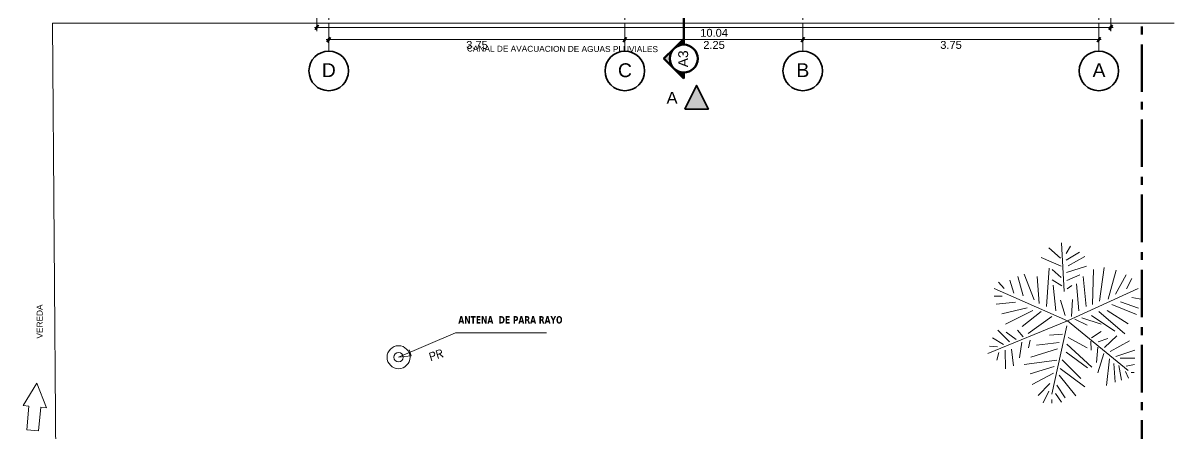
# Model space of a CAD drawing. Header units: metres. Extents: x -41 to 412, y -15 to 25.
# Drawn here: x -23.6 to -9.04, y 1.56 to 6.76 of the extents above; entities that cross this region are included whole.
import ezdxf

# ---------------------------------------------------------------- set-up
doc = ezdxf.new("R2010")
doc.units = ezdxf.units.M
doc.header["$MEASUREMENT"] = 0
doc.linetypes.add('Dot & Dashed', pattern=[0.335139, 0.15875, -0.088194, 0, -0.088194])
doc.linetypes.add('Linea punta', pattern=[0.85, 0.6, -0.125, 0, -0.125])
for name, color, linetype in [('Dimensioning - General', 7, 'Continuous'), ('Interior - Furniture', 7, 'Continuous'), ('Marker - Elevation', 7, 'Continuous'), ('Marker - Section', 7, 'Continuous'), ('Structural - Grid', 7, 'Continuous')]:
    doc.layers.add(name, color=color, linetype=linetype)
doc.styles.add('GENERATED_STYLE_2', font='arial.ttf')
doc.styles.add('GENERATED_STYLE_5', font='txt.shx')
doc.styles.add('GENERATED_STYLE_6', font='')
doc.styles.get('GENERATED_STYLE_6').set_extended_font_data('Verdana', bold=True)
doc.dimstyles.new('GENERATED_STYLE__2', dxfattribs={"dimtxt": 0.1, "dimasz": 0.0475, "dimexe": 0.18, "dimexo": 0.2, "dimgap": 0.09, "dimtad": 3, "dimtih": 1, "dimtoh": 1, "dimzin": 0, "dimdsep": 46, "dimtxsty": 'GENERATED_STYLE_2', "dimblk": 'ARROWHEAD_2', "dimblk1": 'ARROWHEAD_2', "dimblk2": 'ARROWHEAD_2', "dimcen": 0.09, "dimclrd": 256, "dimclre": 256, "dimclrt": 5, "dimazin": 0, "dimtfac": 1, "dimtdec": 4, "dimtmove": 0, "dimatfit": 3, "dimfxl": 1, "dimtolj": 1, "dimtzin": 0, "dimarcsym": 0})

# ---------------------------------------------------------------- blocks, each defined once
blk = doc.blocks.new('*D15')
at = {"layer": 'Dimensioning - General', "color": 151, "linetype": 'Continuous', "lineweight": 20, "true_color": 0x80c2ff, "transparency": 16777216}
for p, q in [((-19.732, 6.502), (-19.732, 6.749)), ((-15.987, 6.502), (-15.987, 6.749)), ((-19.763, 6.549), (-19.732, 6.549)), ((-19.732, 6.549), (-15.987, 6.549))]:
    blk.add_line(p, q, dxfattribs=at)
at = {"layer": 'Dimensioning - General', "color": 7, "linetype": 'Continuous', "lineweight": 60, "transparency": 16777216}
for p, q in [((-19.714, 6.58), (-19.75, 6.517)), ((-15.969, 6.58), (-16.005, 6.517))]:
    blk.add_line(p, q, dxfattribs=at)
at = {"layer": 'Dimensioning - General', "color": 5, "lineweight": 25, "transparency": 16777216, "insert": (-17.993, 6.429), "char_height": 0.1, "attachment_point": 7, "style": 'GENERATED_STYLE_2'}
blk.add_mtext('\\A1;3.75', dxfattribs=at)
blk = doc.blocks.new('ARROWHEAD_2')
at = {"color": 0, "linetype": 'Continuous', "lineweight": 0}
for p, q in [((0, 0), (-1, 0)), ((-0.38, -0.66), (0.38, 0.66))]:
    blk.add_line(p, q, dxfattribs=at)
blk = doc.blocks.new('*D16')
at = {"layer": 'Dimensioning - General', "color": 151, "linetype": 'Continuous', "lineweight": 20, "true_color": 0x80c2ff, "transparency": 16777216}
for p, q in [((-15.987, 6.502), (-15.987, 6.749)), ((-13.737, 6.502), (-13.737, 6.749)), ((-15.987, 6.549), (-13.737, 6.549))]:
    blk.add_line(p, q, dxfattribs=at)
at = {"layer": 'Dimensioning - General', "color": 7, "linetype": 'Continuous', "lineweight": 60, "transparency": 16777216}
for p, q in [((-15.969, 6.58), (-16.005, 6.517)), ((-13.719, 6.58), (-13.755, 6.517))]:
    blk.add_line(p, q, dxfattribs=at)
at = {"layer": 'Dimensioning - General', "color": 5, "lineweight": 25, "transparency": 16777216, "insert": (-14.995, 6.429), "char_height": 0.1, "attachment_point": 7, "style": 'GENERATED_STYLE_2'}
blk.add_mtext('\\A1;2.25', dxfattribs=at)
blk = doc.blocks.new('*D17')
at = {"layer": 'Dimensioning - General', "color": 151, "linetype": 'Continuous', "lineweight": 20, "true_color": 0x80c2ff, "transparency": 16777216}
for p, q in [((-13.737, 6.502), (-13.737, 6.749)), ((-9.992, 6.502), (-9.992, 6.749)), ((-13.737, 6.549), (-9.992, 6.549)), ((-9.992, 6.549), (-9.962, 6.549))]:
    blk.add_line(p, q, dxfattribs=at)
at = {"layer": 'Dimensioning - General', "color": 7, "linetype": 'Continuous', "lineweight": 60, "transparency": 16777216}
for p, q in [((-13.719, 6.58), (-13.755, 6.517)), ((-10.01, 6.517), (-9.974, 6.58))]:
    blk.add_line(p, q, dxfattribs=at)
at = {"layer": 'Dimensioning - General', "color": 5, "lineweight": 25, "transparency": 16777216, "insert": (-11.998, 6.429), "char_height": 0.1, "attachment_point": 7, "style": 'GENERATED_STYLE_2'}
blk.add_mtext('\\A1;3.75', dxfattribs=at)
blk = doc.blocks.new('*D25')
at = {"layer": 'Dimensioning - General', "color": 151, "linetype": 'Continuous', "lineweight": 20, "true_color": 0x80c2ff, "transparency": 16777216}
for p, q in [((-19.882, 6.655), (-19.882, 6.902)), ((-9.842, 6.655), (-9.842, 6.902)), ((-19.913, 6.702), (-19.882, 6.702)), ((-19.882, 6.702), (-9.842, 6.702)), ((-9.842, 6.702), (-9.812, 6.702))]:
    blk.add_line(p, q, dxfattribs=at)
at = {"layer": 'Dimensioning - General', "color": 7, "linetype": 'Continuous', "lineweight": 60, "transparency": 16777216}
for p, q in [((-19.864, 6.733), (-19.9, 6.67)), ((-9.86, 6.67), (-9.824, 6.733))]:
    blk.add_line(p, q, dxfattribs=at)
at = {"layer": 'Dimensioning - General', "color": 5, "lineweight": 25, "transparency": 16777216, "insert": (-15.033, 6.582), "char_height": 0.1, "attachment_point": 7, "style": 'GENERATED_STYLE_2'}
blk.add_mtext('\\A1;10.04', dxfattribs=at)

msp = doc.modelspace()

# ---------------------------------------------------------------- hatches: boundary and pattern name
at = {"layer": 'Marker - Elevation', "linetype": 'Continuous', "lineweight": 35, "true_color": 0x40a5ff}
msp.add_hatch(color=161, dxfattribs=at).paths.add_polyline_path([(-15.23, 5.668), (-14.93, 5.668), (-15.08, 5.968)])
at = {"layer": 'Marker - Section', "linetype": 'Continuous', "lineweight": 0, "true_color": 0x000000}
for points in [[(-15.242, 6.557), (-15.367, 6.432, -0.198912), (-15.242, 6.484)], [(-15.367, 6.182, -0.414214), (-15.367, 6.432), (-15.492, 6.307)], [(-15.242, 6.057), (-15.242, 6.13, -0.198912), (-15.367, 6.182)]]:
    msp.add_hatch(color=18, dxfattribs=at).paths.add_polyline_path(points)

# ---------------------------------------------------------------- linework, layer by layer
at = {"layer": 'Interior - Furniture', "color": 7, "linetype": 'Continuous', "lineweight": 13}
for p, q in [((-23.133, -5.001), (-23.226, 6.757)), ((-23.224, 6.757), (-9.042, 6.757)), ((-10.43, 3.362), (-10.463, 3.976)), ((-10.406, 3.844), (-10.352, 3.936)), ((-10.468, 3.682), (-10.722, 3.791)), ((-10.478, 3.784), (-10.623, 3.913)), ((-10.404, 3.761), (-10.239, 3.858)), ((-10.381, 3.686), (-10.169, 3.805)), ((-10.653, 3.175), (-10.622, 3.659)), ((-10.401, 3.604), (-10.147, 3.683)), ((-10.071, 3.198), (-10.059, 3.641)), ((-9.985, 3.241), (-9.925, 3.667)), ((-11.069, 3.343), (-11.119, 3.504)), ((-10.951, 3.307), (-11.019, 3.551)), ((-10.812, 3.257), (-10.938, 3.584)), ((-10.748, 3.213), (-10.771, 3.553)), ((-10.469, 3.538), (-10.583, 3.639)), ((-10.461, 3.436), (-10.581, 3.511)), ((-10.398, 3.501), (-10.234, 3.574)), ((-10.154, 3.173), (-10.189, 3.552)), ((-9.876, 3.267), (-9.775, 3.631)), ((-9.78, 3.329), (-9.647, 3.572)), ((-9.644, 3.398), (-9.576, 3.527)), ((-10.389, 2.991), (-11.315, 3.401)), ((-11.192, 3.402), (-11.26, 3.48)), ((-10.537, 3.12), (-10.57, 3.442)), ((-10.395, 3.395), (-10.333, 3.438)), ((-10.389, 2.991), (-9.495, 3.402)), ((-10.245, 3.12), (-10.275, 3.459)), ((-11.217, 3.302), (-11.316, 3.303)), ((-11.045, 3.23), (-11.293, 3.201)), ((-10.418, 3.058), (-10.479, 3.253)), ((-10.34, 3.048), (-10.324, 3.262)), ((-9.718, 3.233), (-9.492, 3.154)), ((-9.576, 3.286), (-9.435, 3.263)), ((-10.897, 3.158), (-11.221, 3.081)), ((-10.826, 3.121), (-11.174, 2.949)), ((-10.724, 3.11), (-10.961, 2.919)), ((-10.087, 3.06), (-9.792, 2.862)), ((-9.992, 3.108), (-9.664, 2.827)), ((-9.889, 3.121), (-9.621, 2.956)), ((-9.83, 3.198), (-9.517, 3.071)), ((-10.389, 2.991), (-11.397, 2.579)), ((-10.588, 3.045), (-10.885, 2.83)), ((-10.397, 2.929), (-10.588, 2.065)), ((-10.389, 2.991), (-9.621, 2.364)), ((-10.295, 3.014), (-10.139, 2.936)), ((-10.209, 3.03), (-9.962, 2.951)), ((-18.128, 2.841), (-18.849, 2.532)), ((-16.976, 2.841), (-18.128, 2.841)), ((-11.199, 2.694), (-11.338, 2.777)), ((-11.123, 2.726), (-11.272, 2.875)), ((-11.037, 2.758), (-11.164, 2.847)), ((-10.951, 2.789), (-11.023, 2.875)), ((-10.452, 2.823), (-10.615, 2.812)), ((-10.379, 2.783), (-10.14, 2.652)), ((-10.084, 2.775), (-9.965, 2.858)), ((-10, 2.725), (-9.877, 2.768)), ((-9.923, 2.655), (-9.765, 2.801)), ((-18.69, 2.548), (-18.714, 2.624)), ((-11.273, 2.664), (-11.374, 2.67)), ((-11.098, 2.635), (-11.07, 2.424)), ((-10.966, 2.721), (-10.997, 2.525)), ((-10.86, 2.749), (-10.883, 2.651)), ((-10.517, 2.636), (-10.852, 2.532)), ((-10.495, 2.718), (-10.782, 2.685)), ((-10.397, 2.698), (-10.081, 2.405)), ((-10.095, 2.736), (-10.09, 2.622)), ((-10.007, 2.659), (-10.023, 2.467)), ((-9.848, 2.604), (-9.604, 2.739)), ((-9.776, 2.543), (-9.538, 2.623)), ((-18.849, 2.532), (-18.69, 2.548)), ((-11.259, 2.593), (-11.282, 2.495)), ((-11.176, 2.619), (-11.173, 2.387)), ((-10.523, 2.493), (-10.938, 2.439)), ((-10.458, 2.497), (-10.219, 2.263)), ((-10.406, 2.596), (-10.137, 2.396)), ((-9.929, 2.579), (-10.006, 2.335)), ((-9.857, 2.51), (-9.894, 2.175)), ((-9.724, 2.522), (-9.536, 2.519)), ((-10.558, 2.415), (-10.861, 2.321)), ((-10.564, 2.33), (-10.836, 2.189)), ((-10.483, 2.39), (-10.169, 2.156)), ((-9.801, 2.452), (-9.787, 2.216)), ((-9.74, 2.426), (-9.704, 2.242)), ((-9.655, 2.353), (-9.616, 2.269)), ((-9.646, 2.418), (-9.541, 2.442)), ((-9.584, 2.338), (-9.546, 2.337)), ((-23.422, 2.206), (-23.598, 1.921)), ((-23.299, 1.894), (-23.422, 2.206)), ((-10.614, 2.199), (-10.759, 2.047)), ((-10.496, 2.303), (-10.285, 2.045)), ((-10.627, 2.104), (-10.697, 1.957)), ((-10.542, 2.072), (-10.465, 1.962)), ((-10.524, 2.177), (-10.419, 2.019)), ((-23.598, 1.921), (-23.523, 1.914)), ((-23.523, 1.914), (-23.55, 1.615)), ((-23.401, 1.602), (-23.374, 1.901)), ((-23.374, 1.901), (-23.299, 1.894)), ((-10.587, 1.999), (-10.588, 1.951)), ((-23.55, 1.615), (-23.401, 1.602))]:
    msp.add_line(p, q, dxfattribs=at)
for radius in [0.145, 0.0593]:
    msp.add_circle((-18.849, 2.532), radius, dxfattribs=at)
at = {"layer": 'Marker - Elevation', "color": 161, "linetype": 'Continuous', "lineweight": 35, "true_color": 0x40a5ff, "flags": 128}
msp.add_lwpolyline([(-15.23, 5.668), (-14.93, 5.668), (-15.08, 5.968)], close=True, dxfattribs=at)
at = {"layer": 'Marker - Section', "color": 7, "linetype": 'Linea punta', "lineweight": 60}
for p, q in [((-15.242, 21.129), (-15.242, 6.557)), ((-9.451, 10.287), (-9.451, -4.285))]:
    msp.add_line(p, q, dxfattribs=at)
at = {"layer": 'Marker - Section', "color": 7, "linetype": 'Continuous', "lineweight": 60, "flags": 128}
for points in [[(-15.242, 6.557), (-15.242, 6.484, 0.198912), (-15.367, 6.432)], [(-15.367, 6.182, -0.414214), (-15.367, 6.432), (-15.492, 6.307)], [(-15.242, 6.057), (-15.242, 6.13, -0.198912), (-15.367, 6.182)]]:
    msp.add_lwpolyline(points, format="xyb", close=True, dxfattribs=at)
at = {"layer": 'Marker - Section', "color": 7, "linetype": 'Continuous', "lineweight": 60}
msp.add_circle((-15.242, 6.307), 0.177, dxfattribs=at)
at = {"layer": 'Structural - Grid', "color": 104, "linetype": 'Dot & Dashed', "lineweight": 13, "true_color": 0x029e21}
for p, q in [((-19.732, 6.957), (-19.732, 6.401)), ((-15.987, 6.957), (-15.987, 6.401)), ((-13.737, 6.957), (-13.737, 6.401)), ((-9.992, 6.957), (-9.992, 6.401))]:
    msp.add_line(p, q, dxfattribs=at)
at = {"layer": 'Structural - Grid', "color": 7, "linetype": 'Continuous', "lineweight": 35}
for centre in [(-19.732, 6.151), (-15.987, 6.151), (-13.737, 6.151), (-9.992, 6.151)]:
    msp.add_circle(centre, 0.25, dxfattribs=at)

# ---------------------------------------------------------------- texts
at = {"layer": 'Interior - Furniture', "color": 251, "lineweight": 20, "true_color": 0x6a6a6a, "char_height": 0.075, "attachment_point": 7, "style": 'GENERATED_STYLE_2'}
for s, insert, rotation in [('\\A1;CANAL DE AVACUACION DE AGUAS PLUVIALES', (-17.984, 6.395), 359.8302), ('\\A1;VEREDA', (-23.35, 2.768), 90)]:
    msp.add_mtext(s, dxfattribs=dict(at, insert=insert, rotation=rotation))
at = {"layer": 'Interior - Furniture', "color": 3, "lineweight": 20, "insert": (-18.093, 2.956), "char_height": 0.09375, "attachment_point": 7, "style": 'GENERATED_STYLE_6'}
msp.add_mtext('\\A1;{\\W0.75;ANTENA  DE PARA RAYO}', dxfattribs=at)
at = {"layer": 'Interior - Furniture', "color": 7, "lineweight": 13, "insert": (-18.446, 2.483), "char_height": 0.1012, "attachment_point": 7, "rotation": 17.298, "style": 'GENERATED_STYLE_5'}
msp.add_mtext('\\A1;PR', dxfattribs=at)
at = {"layer": 'Marker - Elevation', "color": 161, "lineweight": 35, "true_color": 0x40a5ff, "insert": (-15.32, 5.737), "char_height": 0.15, "attachment_point": 9, "style": 'GENERATED_STYLE_2'}
msp.add_mtext('\\A1;\\pt0;A', dxfattribs=at)
at = {"layer": 'Marker - Section', "color": 7, "lineweight": 60, "insert": (-15.185, 6.411), "char_height": 0.125, "attachment_point": 9, "rotation": 90, "style": 'GENERATED_STYLE_2'}
msp.add_mtext('\\A1;\\pt0;A3', dxfattribs=at)
at = {"layer": 'Structural - Grid', "color": 7, "lineweight": 13, "char_height": 0.175, "attachment_point": 4, "style": 'GENERATED_STYLE_2'}
for s, insert in [('\\A1;\\pt0;D', (-19.819, 6.161)), ('\\A1;\\pt0;C', (-16.074, 6.159)), ('\\A1;\\pt0;B', (-13.817, 6.161)), ('\\A1;\\pt0;A', (-10.072, 6.161))]:
    msp.add_mtext(s, dxfattribs=dict(at, insert=insert))

# ---------------------------------------------------------------- dimensions: what is measured, and where the dimension line sits
at = {"layer": 'Dimensioning - General', "color": 151, "linetype": 'Continuous', "lineweight": 20, "true_color": 0x80c2ff}
for base, p1, p2, picture, middle in [((-9.842, 6.702), (-19.882, 7.957), (-9.842, 7.957), '*D25', (-14.865, 6.632)), ((-15.987404718, 6.548636067), (-19.732404718, 6.956908434), (-15.987404718, 6.956908434), '*D15', (-17.863051216, 6.478636066)), ((-13.737, 6.549), (-15.987, 6.957), (-13.737, 6.957), '*D16', (-14.866, 6.479)), ((-9.992404718, 6.548636067), (-13.737404718, 6.956908434), (-9.992404718, 6.956908434), '*D17', (-11.868051216, 6.478636066))]:
    dim = msp.add_linear_dim(base=base, p1=p1, p2=p2, dimstyle='GENERATED_STYLE__2', dxfattribs=at)
    dim.commit()
    dim.dimension.update_dxf_attribs({"geometry": picture, "text_midpoint": middle, "dimtype": 160})

doc.saveas('drawing.dxf')
